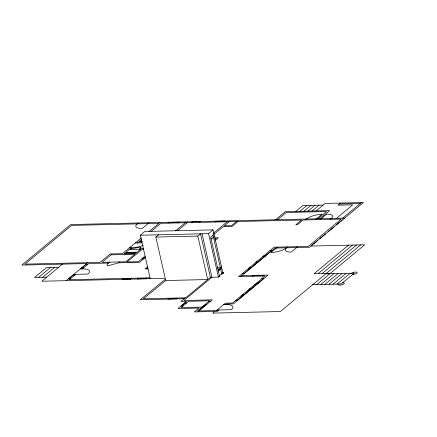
<?xml version="1.0" encoding="UTF-8"?>
<svg xmlns="http://www.w3.org/2000/svg" width="437" height="437" viewBox="0 0 437 437"><rect width="100%" height="100%" fill="white"/><g stroke="black" fill="none" stroke-linecap="round" stroke-linejoin="round"><path stroke-width="0.66" d="M338.484 284.061L338.271 284.296A3.135 1.005 -12.8 0 0 340.303 285.093A3.135 1.005 -12.8 0 0 344.077 283.755A3.135 1.005 -12.8 0 0 342.706 282.723M38.582 277.38L50.517 267.471M42.64 277.282L54.576 267.378M62.431 264.134L41.815 281.242L164.41 278.369M66.167 280.669L87.864 262.659M68.675 278.861L73.012 275.261M81.692 268.056L86.034 264.451M75.792 274.321L69.281 279.724L149.771 277.834M80.271 268.963L82.298 268.919L88.809 263.511L108.425 263.052L109.512 262.151M138.31 222.974L137.223 223.875A12.553 4.026 -12.8 0 0 142.26 228.425L149.132 222.723M150.208 278.697L140.332 235.226L144.849 231.473L213.076 229.873L222.952 273.349L223.678 272.748L222.373 272.781M141.359 237.897L122.344 253.684L110.168 253.968L100.04 262.375L24.964 264.134L71.619 225.41L158.871 223.367M149.083 231.49L159.953 222.466M143.227 245.348A12.553 4.026 -12.8 0 1 131.422 247.784L130.155 248.833L141.014 247.211A9.412 3.021 -12.8 0 1 139.966 248.604L139.152 249.281M137.207 242.983L138.474 241.929L142.429 241.836M141.364 239.536L139.288 241.257L141.921 241.191M151.207 231.364L160.898 223.318L301.579 220.024L295.794 224.826L297.318 224.793L303.103 219.986L341.15 219.095L308.238 246.413L274.081 247.211L238.64 276.626L265.019 276.009L232.468 303.027L225.345 303.196L216.49 310.543L197.393 310.964L209.645 300.793L188.68 301.279L181.082 307.582L202.052 307.096M131.034 249.472L131.848 248.795M108.425 263.052A11.766 3.775 -12.8 0 0 107.398 266.007L118.569 262.817L119.656 261.916M167.999 223.154L169.086 222.253M178.143 222.914L179.23 222.018M175.472 230.862L185.25 222.75M145.286 256.94L142.577 259.19L142.069 259.201L144.778 256.951L144.019 256.967L138.321 261.697L126.992 261.96L142.364 249.205L143.697 249.172M145.548 257.338L139.54 262.326L118.569 262.817M177.498 230.818L187.276 222.701M122.305 279.352L123.392 278.451M191.335 222.608L192.422 221.706M130.423 279.161L131.51 278.265M199.452 222.417L200.534 221.515M147.782 266.799L145.253 268.897L148.127 268.831M146.777 268.864L147.722 268.078M137.524 278.997L138.611 278.096M145.641 278.806L146.728 277.905M197.814 236.067L200.523 233.817L210.399 277.293L185.665 297.821L143.374 298.815L165.716 280.527L207.69 279.543L197.814 236.067L155.834 237.051L165.716 280.527M215.009 222.051L216.091 221.149M140.332 235.226L208.553 233.626L213.076 229.873M223.121 221.859L224.208 220.964M213.289 233.298L227.18 221.767M229.212 221.717L224.236 225.847L231.506 225.678L236.483 221.548M211.104 238.777L212.125 237.925M211.109 239.192L214.556 236.395M214.873 239.481L216.14 238.433L214.818 238.465M215.583 240.126L218.473 237.723L215.091 237.799M238.001 221.515L232.216 226.317L223.422 226.524L210.629 237.073L219.516 276.2L218.429 277.102L210.399 277.293M168.01 299.11L169.092 298.209M176.122 298.919L177.209 298.023M275.529 219.756L285.29 211.655L329.596 210.618L319.829 218.719M277.528 219.713L286.224 212.497L326.526 211.552L317.83 218.768M218.036 269.678L221.472 266.827M185.157 297.832L180.781 301.464L186.648 301.328L177.968 308.533L198.939 308.041L194.279 311.909L217.429 311.401L219.15 309.975M219.396 269.864L220.423 269.012M218.363 271.126L221.799 268.28M181.382 305.971L184.998 302.972M295.778 211.41L302.83 205.554L323.118 205.079M223.766 272.672L221.87 274.25L212.977 235.122M299.837 211.311L306.889 205.461M303.89 211.218L310.947 205.363M307.948 211.126L315.001 205.27M312.007 211.027L319.059 205.177M305.25 219.937L306.332 219.035A11.766 3.775 -12.8 0 1 321.905 214.294L315.394 219.702M316.066 210.934L325.106 203.429L363.409 202.533L309.522 247.255L275.026 248.063L240.667 276.583M198.911 310.931L212.251 299.853L183.895 300.519L211.923 277.255L202.047 233.779M243.944 273.589L250.456 268.187M250.996 267.734L257.508 262.331M258.054 261.883L264.56 256.475M265.106 256.027L271.612 250.625M277.462 247.134L270.956 252.537A11.766 3.775 -12.8 0 0 276.752 251.816L278.249 251.461A11.766 3.775 -12.8 0 0 286.525 247.795L287.612 246.894M320.097 219.587L326.608 214.185A11.766 3.775 -12.8 0 1 331.328 218.451L330.241 219.352M252.165 276.31L253.252 275.414M340.412 203.068L337.877 205.172L352.757 204.822L336.485 218.331M214.725 311.466L212.732 313.116L280.39 311.532L360.645 244.889M223.629 304.616L225.656 304.573L226.29 304.048L233.413 303.879L268.132 275.064L241.754 275.681M262.309 276.075L263.396 275.173M297.755 246.659L291.244 252.062A11.766 3.775 -12.8 0 1 286.525 247.795M237.417 300.285L242.841 295.783M244.283 294.582L249.713 290.081M251.155 288.879L256.585 284.378M258.027 283.176L263.451 278.675M342.57 218.189L361.377 202.577M348.475 245.179L314.116 273.693L330.35 273.311L364.704 244.796L310.969 246.058M318.174 273.6L352.533 245.081M322.233 273.502L356.587 244.988M316.82 284.569L329.837 273.764M320.878 284.476L333.895 273.666M324.937 284.378L337.954 273.573M328.995 284.285L342.013 273.48M333.049 284.187L346.071 273.382M337.107 284.094L350.13 273.289M155.834 237.051L158.587 234.8M165.333 279.221L140.244 299.76L184.07 298.733M351.506 273.256L351.856 273.016A3.135 1.005 -12.8 0 1 355.991 272.076A3.135 1.005 -12.8 0 1 356.668 273.311A3.135 1.005 -12.8 0 1 352.648 274.469M339.325 203.97L360.296 203.478M344.602 218.139L70.674 224.558L21.85 265.084L86.783 263.56M168.906 222.406L179.05 222.165M192.236 221.854L200.354 221.668M215.911 221.302L224.028 221.111M342.253 220.09L336.49 224.602L336.823 224.596M333.934 226.994L328.171 231.506L328.509 231.495M325.614 233.899L319.851 238.411L320.19 238.4M135.18 243.027L141.943 242.868M317.295 240.803L311.532 245.315L311.871 245.304M129.396 247.834L131.422 247.784M139.966 248.604L143.27 248.527M269.924 250.663L271.951 250.614M263.413 256.066L265.439 256.022M262.872 256.519L264.898 256.47M85.696 264.461L87.728 264.412M256.361 261.921L258.387 261.872M255.82 262.369L257.846 262.326M58.634 267.286L46.459 267.57L34.523 277.473L46.699 277.189M81.358 268.061L83.385 268.018M217.134 267.805L220.39 267.728M249.308 267.772L251.335 267.728M248.768 268.225L250.794 268.176M73.76 274.365L87.963 274.032A14.121 4.528 -12.8 0 0 82.298 268.919M72.679 275.266L74.705 275.217M222.591 273.649L222.083 273.66L219.013 276.211L219.516 276.2M242.256 273.628L244.283 273.578M68.336 278.872L70.368 278.822M253.072 275.561L263.216 275.326M325.778 273.857L354.188 273.191L341.166 284.001L312.761 284.662M122.486 279.205L130.603 279.014M137.704 278.844L145.821 278.659M261.763 278.713L263.79 278.664M256.339 283.214L258.365 283.165M254.891 284.416L256.918 284.367M249.467 288.917L251.493 288.873M248.019 290.119L250.046 290.07M242.595 294.62L244.622 294.576M241.148 295.822L243.18 295.773M168.19 298.963L176.302 298.771M235.723 300.323L237.75 300.279M208.924 301.388L210.443 301.355M184.66 302.978L186.692 302.934M181.044 305.982L183.07 305.933M203.134 306.195L204.658 306.157M217.118 310.019L231.32 309.686A14.121 4.528 -12.8 0 0 225.656 304.573M216.49 310.543L218.516 310.499M208.553 233.626L218.429 277.102M111.113 254.826L102.072 262.326L125.741 261.774L134.782 254.268L111.113 254.826M125.004 253.11L124.097 253.864L135.596 253.591L136.502 252.843L125.004 253.11M129.341 249.511L125.818 252.439L137.316 252.165L140.84 249.243L129.341 249.511M205.909 304.267L200.119 309.074L200.714 309.057L206.499 304.256L205.909 304.267"/></g></svg>
